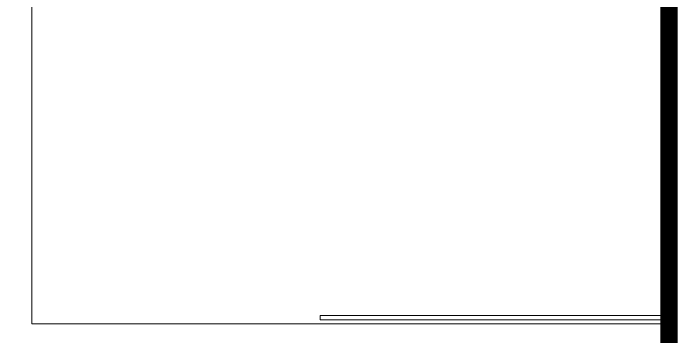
# Model space of a CAD drawing. Header units: metres. Extents: x 8 to 2416, y -346 to 476.
# Drawn here: x 220.58 to 221.727, y -239.609 to -239.049 of the extents above; entities that cross this region are included whole.
import ezdxf

# ---------------------------------------------------------------- set-up
doc = ezdxf.new("R2010")
doc.units = ezdxf.units.M
doc.linetypes.add('0', pattern=[0])
doc.layers.get('0').update_dxf_attribs({"color": 250, "linetype": '0', "lineweight": 20})
for name, color, linetype, lineweight in [('A-WALL', 250, 'Continuous', 20), ('baños', 140, 'Continuous', 0), ('SE-3', 253, 'Continuous', 5)]:
    doc.layers.add(name, color=color, linetype=linetype, lineweight=lineweight)
doc.layers.add('REVESTIMIENTO EXTERIOR', color=7, linetype='Continuous', lineweight=5, true_color=0xffdebd)
doc.styles.get("Standard").update_dxf_attribs({"font": 'arial.ttf', "height": 0.1875})

# ---------------------------------------------------------------- blocks, each defined once
blk = doc.blocks.new('PL BASE 2N NASAS 09')
at = {"layer": 'A-WALL'}
blk.add_line((171.7475, -19.4517), (171.7475, -21.3717), dxfattribs=at)
at = {"layer": 'baños'}
for q in [(170.6475, -19.4108), (171.7475, -20.5617)]:
    blk.add_line((170.6475, -20.5617), q, dxfattribs=at)
blk.add_lwpolyline([(171.7475, -20.5471), (171.1454, -20.5471), (171.1454, -20.5549), (171.7475, -20.5549)], close=True, dxfattribs=at)
at = {"layer": 'baños', "linetype": 'Continuous', "flags": 8}
for tag, p in [('MODELNUMBER', (167.1329, -5.6306, 0)), ('TRADENAME', (167.1329, -5.6307, 0)), ('PRODUCT', (167.1329, -5.6307, 0)), ('MATERIAL', (167.1329, -5.6307, 0)), ('MODELNUMBER', (168.3076, -5.6306, 0)), ('TRADENAME', (168.3076, -5.6307, 0)), ('PRODUCT', (168.3076, -5.6307, 0)), ('MATERIAL', (168.3076, -5.6307, 0))]:
    blk.add_attdef(tag, p, '', height=0.0000254, rotation=180.0001, dxfattribs=at)
blk = doc.blocks.new('PL MUEBLES 2N NASAS 09')
blk.add_blockref('PL BASE 2N NASAS 09', (49.9143, 62.717))

msp = doc.modelspace()

# ---------------------------------------------------------------- linework, layer by layer
at = {"layer": 'SE-3', "color": 254, "true_color": 0xd7ebd2, "transparency": 33554687, "const_width": 0.03}
msp.add_lwpolyline([(218.76748, -238.47874, 0.0983131), (218.76182, -238.50541), (218.76182, -240.39631, 0.4142136), (218.80182, -240.43631), (221.64182, -240.43631, 0.4142136), (221.71182, -240.36631), (221.71182, -238.50631, 0.1989124), (221.69132, -238.45681, 0.1989124)], format="xyb", dxfattribs=at)

# ---------------------------------------------------------------- block references
at = {"layer": 'REVESTIMIENTO EXTERIOR', "color": 30, "true_color": 0xf8991e}
msp.add_blockref('PL MUEBLES 2N NASAS 09', (0.05, -281.74161), dxfattribs=at)

doc.saveas('drawing.dxf')
